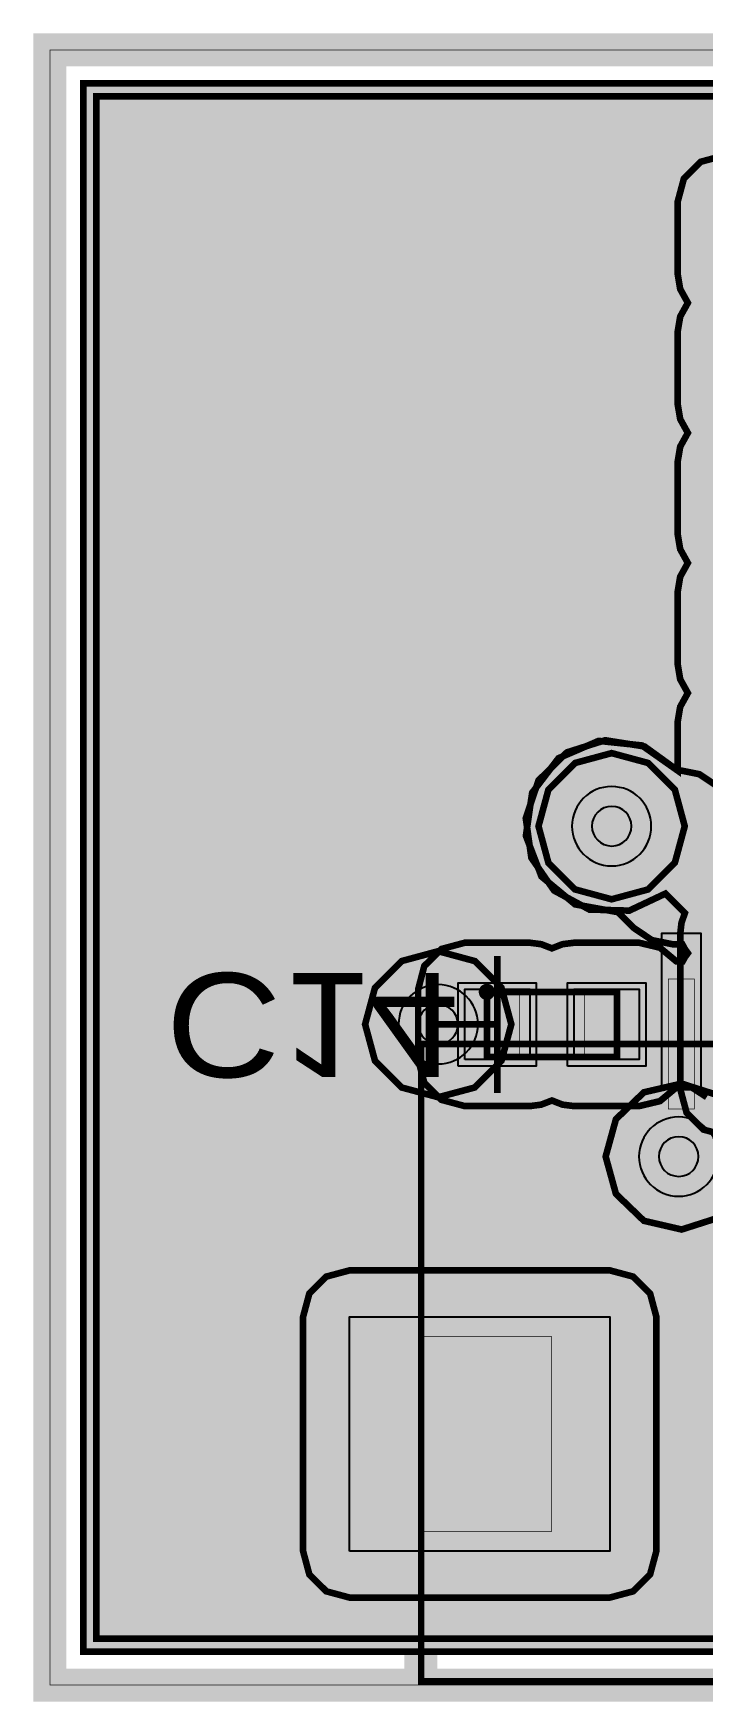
# Model space of a CAD drawing. Header units: millimetres. Extents: x -0.1 to 13.3, y -0.1 to 12.7.
# Drawn here: x -0.13 to 5.02, y -0.13 to 12.7 of the extents above; entities that cross this region are included whole.
import ezdxf
from ezdxf.enums import TextEntityAlignment as Align

# ---------------------------------------------------------------- set-up
doc = ezdxf.new("R2010")
doc.units = ezdxf.units.MM
doc.header["$MEASUREMENT"] = 0
for name, color, linetype, true_color in [('Board-Outline-Layer', 7, 'Continuous', 0xff00ff), ('Bottom-Layer', 7, 'Continuous', 0x0000ff), ('Bottom-Paste-Mask-Layer', 7, 'Continuous', 0x800000), ('Bottom-Silkscreen-Layer', 7, 'Continuous', 0x66cc33), ('Bottom-Solder-Mask-Layer', 7, 'Continuous', 0xaa00ff), ('Component-Marking-Layer', 7, 'Continuous', 0x66ffcc), ('Component-Shape-Layer', 7, 'Continuous', 0x00cccc), ('GND', 7, 'Continuous', 0x999966), ('Hole-Layer', 7, 'Continuous', 0x222222), ('Multi-Layer', 7, 'Continuous', 0xc0c0c0), ('Pin-Soldering-Layer', 7, 'Continuous', 0xcc9999), ('PWR', 7, 'Continuous', 0x008000), ('Top-Layer', 7, 'Continuous', 0xff0000), ('Top-Silkscreen-Layer', 7, 'Continuous', 0xffcc00)]:
    doc.layers.add(name, color=color, linetype=linetype, true_color=true_color)
doc.styles.get("Standard").update_dxf_attribs({"font": 'arial.ttf'})

msp = doc.modelspace()

# ---------------------------------------------------------------- hatches: boundary and pattern name
at = {"layer": 'Bottom-Layer'}
for points in [[(12.85, 12.215), (12.85, 0.358), (0.358, 0.358), (0.358, 12.215)], [(3.707, 6.861), (3.659, 6.53), (3.779, 6.217), (4.037, 6.003), (4.367, 5.943), (4.488, 5.822), (4.628, 5.728), (4.794, 5.695), (4.862, 5.695), (4.881, 5.66), (4.904, 5.628), (4.882, 5.598), (4.864, 5.565), (4.815, 5.565), (4.689, 5.67), (4.529, 5.708), (4.029, 5.708), (3.941, 5.697), (3.859, 5.665), (3.776, 5.697), (3.689, 5.708), (3.189, 5.708), (3.01, 5.66), (2.878, 5.529), (2.831, 5.35), (2.831, 4.81), (2.878, 4.631), (3.01, 4.5), (3.189, 4.452), (3.689, 4.452), (3.776, 4.463), (3.859, 4.495), (3.941, 4.463), (4.029, 4.452), (4.529, 4.452), (4.689, 4.49), (4.815, 4.595), (4.935, 4.595), (5.049, 4.521), (5.183, 4.495), (5.933, 4.495), (6.112, 4.543), (6.243, 4.674), (6.291, 4.853), (6.291, 5.403), (6.271, 5.522), (6.212, 5.628), (6.271, 5.734), (6.291, 5.853), (6.291, 6.325), (6.573, 6.359), (6.814, 6.507), (6.972, 6.743), (7.016, 7.023), (6.94, 7.296), (6.756, 7.512), (6.5, 7.632), (6.216, 7.634), (6.227, 7.648), (6.237, 7.664), (6.346, 7.712), (6.439, 7.785), (6.5, 7.846), (6.771, 7.915), (6.989, 8.088), (7.117, 8.336), (7.132, 8.614), (7.03, 8.874), (6.831, 9.07), (6.569, 9.166), (6.291, 9.146), (6.291, 9.403), (6.271, 9.522), (6.212, 9.628), (6.271, 9.734), (6.291, 9.853), (6.291, 10.403), (6.271, 10.522), (6.212, 10.628), (6.271, 10.734), (6.291, 10.853), (6.291, 11.403), (6.243, 11.582), (6.112, 11.713), (5.933, 11.761), (5.183, 11.761), (5.004, 11.713), (4.873, 11.582), (4.825, 11.403), (4.825, 10.853), (4.845, 10.734), (4.904, 10.628), (4.845, 10.522), (4.825, 10.403), (4.825, 9.853), (4.845, 9.734), (4.904, 9.628), (4.845, 9.522), (4.825, 9.403), (4.825, 8.853), (4.845, 8.734), (4.904, 8.628), (4.845, 8.522), (4.825, 8.403), (4.825, 7.853), (4.845, 7.734), (4.904, 7.628), (4.845, 7.522), (4.825, 7.403), (4.825, 7.032), (4.551, 7.225), (4.218, 7.26), (3.91, 7.127)], [(3.189, 4.81), (3.189, 5.35), (3.689, 5.35), (3.689, 4.81)], [(4.029, 4.81), (4.029, 5.35), (4.529, 5.35), (4.529, 4.81)]]:
    msp.add_hatch(color=256, dxfattribs=at).paths.add_polyline_path(points)
at = {"layer": 'Bottom-Paste-Mask-Layer'}
for points in [[(3.189, 4.81), (3.189, 5.35), (3.689, 5.35), (3.689, 4.81)], [(4.029, 4.81), (4.029, 5.35), (4.529, 5.35), (4.529, 4.81)]]:
    msp.add_hatch(color=256, dxfattribs=at).paths.add_polyline_path(points)
at = {"layer": 'Bottom-Solder-Mask-Layer'}
for points in [[(3.138, 4.759), (3.138, 5.401), (3.739, 5.401), (3.739, 4.759)], [(3.978, 4.759), (3.978, 5.401), (4.58, 5.401), (4.58, 4.759)]]:
    msp.add_hatch(color=256, dxfattribs=at).paths.add_polyline_path(points)
at = {"layer": 'Component-Marking-Layer'}
msp.add_hatch(color=256, dxfattribs=at).paths.add_polyline_path([(3.299, 5.33, 1), (3.419, 5.33, 1)])
msp.add_hatch(color=256, dxfattribs=at).paths.add_polyline_path([(3.299, 5.33, 1), (3.419, 5.33, 1)])
at = {"layer": 'GND'}
for points in [[(12.951, 12.316), (12.951, 0.257), (0.257, 0.257), (0.257, 12.316)], [(3.756, 6.604), (3.832, 6.323), (4.037, 6.118), (4.318, 6.042), (4.599, 6.118), (4.804, 6.323), (4.88, 6.604), (4.804, 6.885), (4.599, 7.09), (4.318, 7.166), (4.037, 7.09), (3.832, 6.885)]]:
    msp.add_hatch(color=256, dxfattribs=at).paths.add_polyline_path(points)
at = {"layer": 'Pin-Soldering-Layer'}
for points in [[(4.754, 5.429), (4.954, 5.429), (4.954, 4.429), (4.754, 4.429)], [(4.754, 5.429), (4.954, 5.429), (4.954, 4.429), (4.754, 4.429)], [(3.359, 5.33), (3.609, 5.33), (3.609, 4.83), (3.359, 4.83)], [(3.359, 5.33), (3.609, 5.33), (3.609, 4.83), (3.359, 4.83)], [(4.359, 5.33), (4.359, 4.83), (4.109, 4.83), (4.109, 5.33)], [(4.359, 5.33), (4.359, 4.83), (4.109, 4.83), (4.109, 5.33)], [(2.854, 1.181), (2.854, 2.681), (3.854, 2.681), (3.854, 1.181)], [(2.854, 1.181), (2.854, 2.681), (3.854, 2.681), (3.854, 1.181)]]:
    msp.add_hatch(color=256, dxfattribs=at).paths.add_polyline_path(points)
at = {"layer": 'PWR'}
for points in [[(12.951, 12.316), (12.951, 0.257), (0.257, 0.257), (0.257, 12.316)], [(3.756, 6.604), (3.832, 6.323), (4.037, 6.118), (4.318, 6.042), (4.599, 6.118), (4.804, 6.323), (4.88, 6.604), (4.804, 6.885), (4.599, 7.09), (4.318, 7.166), (4.037, 7.09), (3.832, 6.885)], [(2.423, 5.081), (2.499, 4.8), (2.704, 4.595), (2.985, 4.52), (3.266, 4.595), (3.471, 4.8), (3.547, 5.081), (3.471, 5.362), (3.266, 5.567), (2.985, 5.643), (2.704, 5.567), (2.499, 5.362)], [(4.272, 4.064), (4.351, 3.777), (4.566, 3.57), (4.856, 3.503), (5.14, 3.594), (5.338, 3.817), (5.546, 3.587), (5.846, 3.502), (6.145, 3.591), (6.35, 3.825), (6.545, 3.597), (6.83, 3.503), (7.122, 3.569), (7.34, 3.775), (7.42, 4.064), (7.34, 4.353), (7.122, 4.559), (6.83, 4.625), (6.545, 4.531), (6.35, 4.303), (6.145, 4.537), (5.846, 4.626), (5.546, 4.541), (5.338, 4.311), (5.14, 4.534), (4.856, 4.625), (4.566, 4.558), (4.351, 4.351)]]:
    msp.add_hatch(color=256, dxfattribs=at).paths.add_polyline_path(points)
at = {"layer": 'Top-Layer'}
for points in [[(12.85, 12.215), (12.85, 0.358), (0.358, 0.358), (0.358, 12.215)], [(7.204, 4.223), (7.321, 4.223), (7.321, 4.129), (7.036, 3.926), (6.895, 3.606), (6.89, 3.6), (6.569, 3.458), (6.365, 3.173), (6.336, 2.824), (6.488, 2.508), (6.78, 2.314), (7.13, 2.296), (7.31, 2.041), (7.587, 1.896), (7.9, 1.895), (8.178, 2.036), (8.361, 2.289), (8.408, 2.598), (8.308, 2.894), (8.083, 3.112), (8.164, 3.253), (8.207, 3.409), (8.223, 3.425), (8.447, 3.227), (8.736, 3.147), (8.597, 3.016), (8.546, 2.831), (8.546, 1.031), (8.594, 0.852), (8.725, 0.721), (8.904, 0.673), (10.904, 0.673), (11.083, 0.721), (11.214, 0.852), (11.262, 1.031), (11.262, 2.831), (11.214, 3.01), (11.083, 3.141), (10.904, 3.189), (8.996, 3.189), (9.24, 3.349), (9.391, 3.598), (9.422, 3.888), (9.324, 4.163), (9.118, 4.37), (8.844, 4.468), (8.858, 4.524), (8.862, 4.581), (8.862, 5.781), (8.814, 5.96), (8.683, 6.091), (8.504, 6.139), (8.204, 6.139), (8.154, 6.136), (8.104, 6.125), (8.075, 6.132), (8.044, 6.137), (8.051, 6.18), (8.053, 6.223), (8.053, 7.366), (8.02, 7.532), (7.926, 7.672), (7.138, 8.46), (7.085, 8.775), (6.89, 9.028), (6.6, 9.161), (6.281, 9.143), (6.008, 8.978), (5.843, 8.705), (5.825, 8.386), (5.958, 8.096), (6.211, 7.901), (6.526, 7.848), (7.187, 7.187), (7.187, 6.402), (7.048, 6.263), (6.963, 6.144), (6.923, 6.003), (6.88, 5.934), (6.854, 5.857), (6.829, 5.932), (6.787, 6), (6.787, 6.483), (6.972, 6.743), (7.013, 7.06), (6.902, 7.359), (6.664, 7.571), (6.354, 7.648), (6.044, 7.571), (5.806, 7.359), (5.695, 7.06), (5.737, 6.743), (5.921, 6.483), (5.921, 6), (5.879, 5.932), (5.854, 5.857), (5.829, 5.932), (5.787, 6), (5.787, 6.076), (5.754, 6.242), (5.66, 6.382), (5.132, 6.91), (4.992, 7.004), (4.826, 7.037), (4.82, 7.037), (4.571, 7.217), (4.268, 7.265), (3.975, 7.172), (3.756, 6.956), (3.658, 6.665), (3.701, 6.361), (3.876, 6.109), (4.147, 5.963), (4.454, 5.955), (4.732, 6.086), (4.881, 5.936), (4.855, 5.861), (4.846, 5.781), (4.846, 4.581), (4.894, 4.402), (5.025, 4.271), (5.204, 4.223), (5.504, 4.223), (5.729, 4.302), (5.854, 4.505), (5.979, 4.302), (6.204, 4.223), (6.504, 4.223), (6.729, 4.302), (6.854, 4.505), (6.979, 4.302)], [(4.704, 4.581), (4.704, 5.781), (5.004, 5.781), (5.004, 4.581)], [(1.946, 1.031), (1.994, 0.852), (2.125, 0.721), (2.304, 0.673), (4.304, 0.673), (4.483, 0.721), (4.614, 0.852), (4.662, 1.031), (4.662, 2.831), (4.614, 3.01), (4.483, 3.141), (4.304, 3.189), (2.304, 3.189), (2.125, 3.141), (1.994, 3.01), (1.946, 2.831)], [(2.304, 1.031), (2.304, 2.831), (4.304, 2.831), (4.304, 1.031)]]:
    msp.add_hatch(color=256, dxfattribs=at).paths.add_polyline_path(points)

# ---------------------------------------------------------------- linework, layer by layer
at = {"layer": 'Board-Outline-Layer', "const_width": 0.254}
msp.add_lwpolyline([(0, 0), (0, 12.573), (13.208, 12.573), (13.208, 0)], close=True, dxfattribs=at)
at = {"layer": 'Bottom-Layer'}
for points, const_width in [([(0, 0), (0, 12.573), (13.208, 12.573), (13.208, 0)], 0.00508), ([(12.85, 12.215), (12.85, 0.358), (0.358, 0.358), (0.358, 12.215)], 0.0508)]:
    msp.add_lwpolyline(points, close=True, dxfattribs=dict(at, const_width=const_width))
for points, const_width in [([(5.183, 11.761), (5.004, 11.713), (4.873, 11.582), (4.825, 11.403), (4.825, 10.853), (4.845, 10.734), (4.904, 10.628), (4.845, 10.522), (4.825, 10.403), (4.825, 9.853), (4.845, 9.734), (4.904, 9.628), (4.845, 9.522), (4.825, 9.403), (4.825, 8.853), (4.845, 8.734), (4.904, 8.628), (4.845, 8.522), (4.825, 8.403), (4.825, 7.853), (4.845, 7.734), (4.904, 7.628), (4.845, 7.522), (4.825, 7.403), (4.825, 7.032), (4.551, 7.225), (4.218, 7.26), (3.91, 7.127), (3.707, 6.861), (3.659, 6.53), (3.779, 6.217), (4.037, 6.003), (4.367, 5.943), (4.488, 5.822), (4.628, 5.728), (4.794, 5.695), (4.862, 5.695), (4.881, 5.66), (4.904, 5.628), (4.882, 5.598), (4.864, 5.565), (4.815, 5.565), (4.689, 5.67), (4.529, 5.708), (4.029, 5.708), (3.941, 5.697), (3.859, 5.665), (3.776, 5.697), (3.689, 5.708), (3.189, 5.708), (3.01, 5.66), (2.878, 5.529), (2.831, 5.35), (2.831, 4.81), (2.878, 4.631), (3.01, 4.5), (3.189, 4.452), (3.689, 4.452), (3.776, 4.463), (3.859, 4.495), (3.941, 4.463), (4.029, 4.452), (4.529, 4.452), (4.689, 4.49), (4.815, 4.595), (4.935, 4.595), (5.049, 4.521)], 0.0508), ([(4.318, 6.604), (4.794, 6.128)], 0.15), ([(4.794, 6.128), (5.558, 6.128)], 0.15), ([(3.439, 5.08), (3.439, 5.607)], 0.0508), ([(4.279, 5.08), (5.51, 5.08)], 0.254), ([(3.439, 5.08), (2.932, 5.08)], 0.0508), ([(3.439, 5.08), (3.439, 4.553)], 0.0508)]:
    msp.add_lwpolyline(points, dxfattribs=dict(at, const_width=const_width))
for points in [[(3.189, 4.81), (3.189, 5.35), (3.689, 5.35), (3.689, 4.81)], [(4.029, 4.81), (4.029, 5.35), (4.529, 5.35), (4.529, 4.81)]]:
    msp.add_lwpolyline(points, close=True, dxfattribs=at)
at = {"layer": 'Bottom-Paste-Mask-Layer'}
for points in [[(3.189, 4.81), (3.189, 5.35), (3.689, 5.35), (3.689, 4.81)], [(4.029, 4.81), (4.029, 5.35), (4.529, 5.35), (4.529, 4.81)]]:
    msp.add_lwpolyline(points, close=True, dxfattribs=at)
at = {"layer": 'Bottom-Silkscreen-Layer', "const_width": 0.152}
for points in [[(3.137, 5.58, 0.414), (2.985, 5.427)], [(3.137, 5.58, 0.414), (2.985, 5.427)], [(4.733, 5.425, 0.414), (4.58, 5.578)], [(4.733, 5.425, 0.414), (4.58, 5.578)], [(2.985, 4.735, 0.414), (3.137, 4.582)], [(2.985, 4.735, 0.414), (3.137, 4.582)], [(4.58, 4.58, 0.414), (4.733, 4.733)], [(4.58, 4.58, 0.414), (4.733, 4.733)]]:
    msp.add_lwpolyline(points, format="xyb", dxfattribs=at)
for points in [[(3.637, 5.58), (3.137, 5.58)], [(3.637, 5.58), (3.137, 5.58)], [(4.58, 5.578), (4.08, 5.578)], [(4.58, 5.578), (4.08, 5.578)], [(2.985, 5.427), (2.985, 4.735)], [(2.985, 5.427), (2.985, 4.735)], [(4.733, 4.733), (4.733, 5.425)], [(4.733, 4.733), (4.733, 5.425)], [(3.137, 4.582), (3.637, 4.582)], [(3.137, 4.582), (3.637, 4.582)], [(4.08, 4.58), (4.58, 4.58)], [(4.08, 4.58), (4.58, 4.58)]]:
    msp.add_lwpolyline(points, dxfattribs=at)
at = {"layer": 'Bottom-Solder-Mask-Layer'}
for points in [[(3.138, 4.759), (3.138, 5.401), (3.739, 5.401), (3.739, 4.759)], [(3.978, 4.759), (3.978, 5.401), (4.58, 5.401), (4.58, 4.759)]]:
    msp.add_lwpolyline(points, close=True, dxfattribs=at)
at = {"layer": 'Component-Marking-Layer', "const_width": 0.00508}
msp.add_lwpolyline([(3.299, 5.33, 1), (3.419, 5.33, 1)], format="xyb", close=True, dxfattribs=at)
msp.add_lwpolyline([(3.299, 5.33, 1), (3.419, 5.33, 1)], format="xyb", close=True, dxfattribs=at)
at = {"layer": 'Component-Shape-Layer', "const_width": 0.0508}
for points in [[(3.359, 5.33), (4.359, 5.33), (4.359, 4.83), (3.359, 4.83)], [(3.359, 5.33), (4.359, 5.33), (4.359, 4.83), (3.359, 4.83)], [(2.854, 0.029), (2.854, 4.929), (10.354, 4.929), (10.354, 0.029)], [(2.854, 0.029), (2.854, 4.929), (10.354, 4.929), (10.354, 0.029)]]:
    msp.add_lwpolyline(points, close=True, dxfattribs=at)
at = {"layer": 'GND', "const_width": 0.0508}
for points in [[(12.951, 12.316), (12.951, 0.257), (0.257, 0.257), (0.257, 12.316)], [(3.756, 6.604), (3.832, 6.323), (4.037, 6.118), (4.318, 6.042), (4.599, 6.118), (4.804, 6.323), (4.88, 6.604), (4.804, 6.885), (4.599, 7.09), (4.318, 7.166), (4.037, 7.09), (3.832, 6.885)]]:
    msp.add_lwpolyline(points, close=True, dxfattribs=at)
at = {"layer": 'Hole-Layer'}
for points in [[(4.166, 6.604, 1), (4.471, 6.604, 1)], [(2.832, 5.081, 1), (3.137, 5.081, 1)], [(4.681, 4.064, 1), (4.986, 4.064, 1)]]:
    msp.add_lwpolyline(points, format="xyb", close=True, dxfattribs=at)
at = {"layer": 'Multi-Layer'}
for points in [[(4.013, 6.604, 1), (4.623, 6.604, 1)], [(4.528, 4.064, 1), (5.138, 4.064, 1)]]:
    msp.add_lwpolyline(points, format="xyb", close=True, dxfattribs=at)
msp.add_lwpolyline([(2.68, 5.081, 1), (3.29, 5.081), (3.29, 5.081, 1), (2.68, 5.081)], format="xyb", dxfattribs=at)
at = {"layer": 'Pin-Soldering-Layer', "const_width": 0.00508}
for points in [[(4.754, 5.429), (4.954, 5.429), (4.954, 4.429), (4.754, 4.429)], [(4.754, 5.429), (4.954, 5.429), (4.954, 4.429), (4.754, 4.429)], [(3.359, 5.33), (3.609, 5.33), (3.609, 4.83), (3.359, 4.83)], [(3.359, 5.33), (3.609, 5.33), (3.609, 4.83), (3.359, 4.83)], [(4.359, 5.33), (4.359, 4.83), (4.109, 4.83), (4.109, 5.33)], [(4.359, 5.33), (4.359, 4.83), (4.109, 4.83), (4.109, 5.33)], [(2.854, 1.181), (2.854, 2.681), (3.854, 2.681), (3.854, 1.181)], [(2.854, 1.181), (2.854, 2.681), (3.854, 2.681), (3.854, 1.181)]]:
    msp.add_lwpolyline(points, close=True, dxfattribs=at)
at = {"layer": 'PWR', "const_width": 0.0508}
for points in [[(12.951, 12.316), (12.951, 0.257), (0.257, 0.257), (0.257, 12.316)], [(3.756, 6.604), (3.832, 6.323), (4.037, 6.118), (4.318, 6.042), (4.599, 6.118), (4.804, 6.323), (4.88, 6.604), (4.804, 6.885), (4.599, 7.09), (4.318, 7.166), (4.037, 7.09), (3.832, 6.885)], [(2.423, 5.081), (2.499, 4.8), (2.704, 4.595), (2.985, 4.52), (3.266, 4.595), (3.471, 4.8), (3.547, 5.081), (3.471, 5.362), (3.266, 5.567), (2.985, 5.643), (2.704, 5.567), (2.499, 5.362)]]:
    msp.add_lwpolyline(points, close=True, dxfattribs=at)
msp.add_lwpolyline([(5.14, 4.534), (4.856, 4.625), (4.566, 4.558), (4.351, 4.351), (4.272, 4.064), (4.351, 3.777), (4.566, 3.57), (4.856, 3.503), (5.14, 3.594)], dxfattribs=at)
at = {"layer": 'Top-Layer'}
for points, const_width in [([(0, 0), (0, 12.573), (13.208, 12.573), (13.208, 0)], 0.00508), ([(12.85, 12.215), (12.85, 0.358), (0.358, 0.358), (0.358, 12.215)], 0.0508), ([(1.946, 1.031), (1.994, 0.852), (2.125, 0.721), (2.304, 0.673), (4.304, 0.673), (4.483, 0.721), (4.614, 0.852), (4.662, 1.031), (4.662, 2.831), (4.614, 3.01), (4.483, 3.141), (4.304, 3.189), (2.304, 3.189), (2.125, 3.141), (1.994, 3.01), (1.946, 2.831)], 0.0508)]:
    msp.add_lwpolyline(points, close=True, dxfattribs=dict(at, const_width=const_width))
for points, const_width in [([(5.132, 6.91), (4.992, 7.004), (4.826, 7.037), (4.82, 7.037), (4.571, 7.217), (4.268, 7.265), (3.975, 7.172), (3.756, 6.956), (3.658, 6.665), (3.701, 6.361), (3.876, 6.109), (4.147, 5.963), (4.454, 5.955), (4.732, 6.086), (4.881, 5.936), (4.855, 5.861), (4.846, 5.781), (4.846, 4.581), (4.894, 4.402), (5.025, 4.271), (5.204, 4.223)], 0.0508), ([(4.826, 6.604), (4.318, 6.604)], 0.15), ([(5.354, 6.076), (4.826, 6.604)], 0.15)]:
    msp.add_lwpolyline(points, dxfattribs=dict(at, const_width=const_width))
for points in [[(4.704, 4.581), (4.704, 5.781), (5.004, 5.781), (5.004, 4.581)], [(2.304, 1.031), (2.304, 2.831), (4.304, 2.831), (4.304, 1.031)]]:
    msp.add_lwpolyline(points, close=True, dxfattribs=at)
at = {"layer": 'Top-Silkscreen-Layer', "const_width": 0.254}
for points in [[(2.851, 3.062), (2.851, 5.08)], [(2.851, 5.08), (4.473, 5.08)], [(2.851, 3.062), (2.851, 5.08)], [(2.851, 5.08), (4.473, 5.08)], [(2.851, 0.8), (2.851, 0)], [(2.851, 0.8), (2.851, 0)], [(10.16, 0), (2.851, 0)], [(10.16, 0), (2.851, 0)]]:
    msp.add_lwpolyline(points, dxfattribs=at)

# ---------------------------------------------------------------- texts
at = {"layer": 'Bottom-Silkscreen-Layer', "text_generation_flag": 2, "width": 1.1}
msp.add_text('C14', height=0.8001, rotation=180, dxfattribs=at).set_placement((0.889, 5.715), align=Align.BOTTOM_LEFT)

doc.saveas('drawing.dxf')
